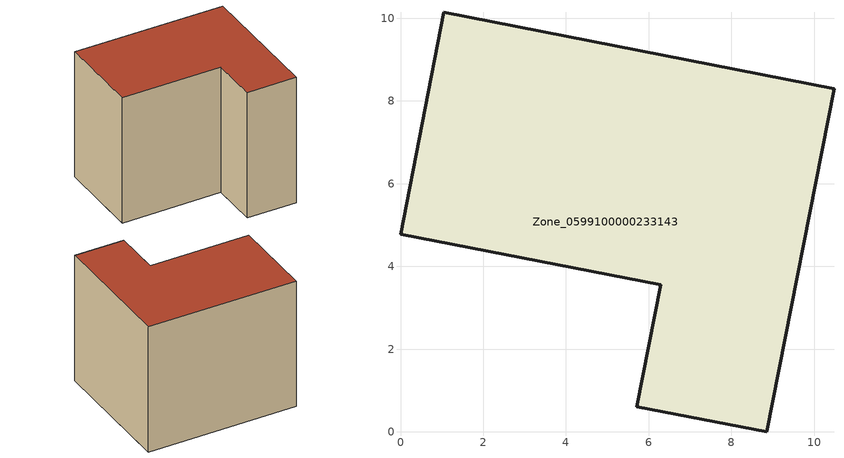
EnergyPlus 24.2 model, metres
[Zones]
Zone_0599100000233143
 floor ground (C_G): 5.72,0.61 6.29,3.56 0,4.78 1.04,10.15 10.48,8.3 8.86,0 z0
 wall outside (C_F): 6.29,3.56 5.72,0.61 8.86,0 10.48,8.3 1.04,10.15 0,4.78 6.29,3.56 z0:8.45
 roof outside (C_R): 1.04,10.15 0,4.78 6.29,3.56 5.72,0.61 8.86,0 10.48,8.3 z8.45
[BUILDING]
Pand.0599100000233143: North Axis=0; Terrain=City; Loads Convergence Tolerance Value=0.04; Temperature Convergence Tolerance Value=0.4; Solar Distribution=FullExterior; Maximum Number of Warmup Days=25; Minimum Number of Warmup Days=1
[Site:Location]
Rotterdam.The.Hague.AP_ZH_NLD Design_Conditions: Latitude=51.96; Longitude=4.45; Time Zone=1; Elevation=-4.5
[SITE:GROUNDTEMPERATURE:BUILDINGSURFACE]
18, 18, 18, 18, 18, 18, 18, 18, 18, 18, 18, 18
[MATERIAL] Thermal Absorptance=0.9; Solar Absorptance=0.7; Visible Absorptance=0.7
Name | Roughness | Thickness | Conductivity | Density | Specific Heat
G.TC.1975-1991 | MediumSmooth | 0.15 | 0.288461 | 540 | 1210
F.TC.1975-1991 | Rough | 0.3 | 0.230769 | 1920 | 840
R.TC.1975-1991 | MediumRough | 0.2 | 0.153846 | 1500 | 1000
[CONSTRUCTION]
C_G: G.TC.1975-1991
C_F: F.TC.1975-1991
C_R: R.TC.1975-1991
[ZONE]
Zone_0599100000233143: Type=1; Multiplier=1; Ceiling Height=Autocalculate; Volume=Autocalculate; Floor Area=autocalculate; Part of Total Floor Area=Yes
[ZONEINFILTRATION:DESIGNFLOWRATE]
Infil_Zone_0599100000233143: Zone or ZoneList or Space or SpaceList=Zone_0599100000233143; Schedule=AlwaysOn; Design Flow Rate Calculation Method=Flow/Area; Flow Rate per Floor Area=0.003; Constant Term Coefficient=1; Temperature Term Coefficient=0; Velocity Term Coefficient=0; Velocity Squared Term Coefficient=0
[HVACTEMPLATE:ZONE:IDEALLOADSAIRSYSTEM]
Zone_0599100000233143: Maximum Heating Supply Air Temperature=50; Minimum Cooling Supply Air Temperature=13; Maximum Heating Supply Air Humidity Ratio=0.0156; Minimum Cooling Supply Air Humidity Ratio=0.0077; Heating Limit=NoLimit; Cooling Limit=NoLimit; Dehumidification Control Type=ConstantSensibleHeatRatio; Cooling Sensible Heat Ratio=0.7; Dehumidification Setpoint=60; Humidification Control Type=None; Humidification Setpoint=30; Outdoor Air Method=None; Outdoor Air Flow Rate per Person=0.00944; Outdoor Air Flow Rate per Zone Floor Area=0; Outdoor Air Flow Rate per Zone=0; Demand Controlled Ventilation Type=None; Outdoor Air Economizer Type=NoEconomizer; Heat Recovery Type=None; Sensible Heat Recovery Effectiveness=0.7; Latent Heat Recovery Effectiveness=0.65
[ZONECONTROL:THERMOSTAT]
ThermostatControl_Zone_0599100000233143: Zone or ZoneList=Zone_0599100000233143; Control Type Schedule=DualSetpointControlType; Control 1=Thermostat_Zone_0599100000233143; Temperature Difference Between Cutout And Setpoint=0
[THERMOSTATSETPOINT:DUALSETPOINT]
Thermostat_Zone_0599100000233143: Heating Setpoint Temperature Schedule=HeatingSetpoint_Zone_0599100000233143; Cooling Setpoint Temperature Schedule=CoolingSetpoint_Zone_0599100000233143
[SCHEDULE:COMPACT]
HeatingSetpoint_Zone_0599100000233143: Through: 12/31, For: AllDays, Until: 24:00, 21
CoolingSetpoint_Zone_0599100000233143: Through: 12/31, For: AllDays, Until: 24:00, 24
DualSetpointControlType: Through: 12/31, For: AllDays, Until: 24:00, 4
AlwaysOn: Through: 12/31, For: AllDays, Until: 24:00, 1
